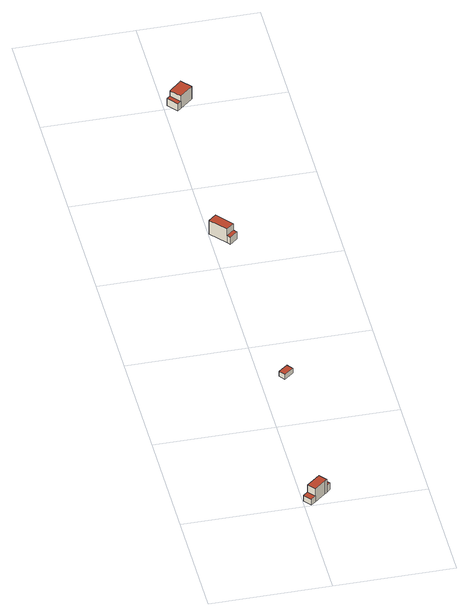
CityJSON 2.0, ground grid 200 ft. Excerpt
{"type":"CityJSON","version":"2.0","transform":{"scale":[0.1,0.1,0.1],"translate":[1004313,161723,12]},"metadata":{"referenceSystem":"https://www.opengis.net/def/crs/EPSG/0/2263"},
"CityObjects":{
"building1":{"type":"Building","attributes":{"name":"Bldg_2210017793","BIN":"3241184"},"geometry":[{"type":"MultiSurface","lod":"2","boundaries":[[[0,1,2,3]],[[4,5,6,7,8]],[[9,10,11,12]],[[13,14,15,16,17,18,19,20,21]],[[10,4,8,11]],[[3,6,5,0]],[[8,7,21,20]],[[12,11,20,19]],[[9,12,19,18]],[[10,9,18,17]],[[5,4,17,16]],[[1,0,16,15]],[[2,1,15,14]],[[3,2,14,13]],[[7,6,13,21]]],"semantics":{"surfaces":[{"type":"RoofSurface","BIN":"3241184"},{"type":"GroundSurface"},{"type":"WallSurface"}],"values":[0,0,0,1,2,2,2,2,2,2,2,2,2,2,2]}}]},
"building2":{"type":"Building","attributes":{"name":"Bldg_2511021546","BIN":"3387336"},"geometry":[{"type":"MultiSurface","lod":"2","boundaries":[[[22,23,24,25]],[[26,27,28,29]],[[22,25,29,28]],[[23,22,28,27]],[[24,23,27,26]],[[25,24,26,29]]],"semantics":{"surfaces":[{"type":"RoofSurface","BIN":"3387336"},{"type":"GroundSurface"},{"type":"WallSurface"}],"values":[0,1,2,2,2,2]}}]},
"building3":{"type":"Building","attributes":{"name":"Bldg_2210000363","BIN":"3240492"},"geometry":[{"type":"MultiSurface","lod":"2","boundaries":[[[30,31,32,33]],[[34,35,36,37]],[[38,39,40,41,42,43]],[[30,37,36,31]],[[30,33,43,42]],[[34,37,42,41]],[[35,34,41,40]],[[36,35,40,39]],[[32,31,39,38]],[[33,32,38,43]]],"semantics":{"surfaces":[{"type":"RoofSurface","BIN":"3240492"},{"type":"GroundSurface"},{"type":"WallSurface"}],"values":[0,0,1,2,2,2,2,2,2,2]}}]},
"building4":{"type":"Building","attributes":{"name":"Bldg_2210004954","BIN":"3240549"},"geometry":[{"type":"MultiSurface","lod":"2","boundaries":[[[44,45,46,47]],[[48,49,50,51]],[[52,53,54,55,56,57]],[[47,50,49,44]],[[48,51,57,56]],[[49,48,56,55]],[[45,44,55,54]],[[46,45,54,53]],[[47,46,53,52]],[[51,50,52,57]]],"semantics":{"surfaces":[{"type":"RoofSurface","BIN":"3240549"},{"type":"GroundSurface"},{"type":"WallSurface"}],"values":[0,0,1,2,2,2,2,2,2,2]}}]}
},
"vertices":[
[86,196,127],[9,131,127],[111,9,127],[189,73,127],[314,387,271],[86,196,271],[189,73,271],[378,231,271],[417,264,271],[376,438,142],[314,387,142],[417,264,142],[479,315,142],[189,73,9],[111,9,9],[9,131,9],[86,196,9],[314,387,9],[376,438,9],[479,315,9],[417,264,9],[378,231,9],
[461,3315,123],[304,3196,123],[379,3096,123],[536,3215,123],[379,3096,27],[304,3196,27],[461,3315,27],[536,3215,27],
[359,6674,178],[229,6565,178],[274,6512,178],[404,6620,178],[131,6948,308],[0,6839,308],[229,6565,308],[359,6674,308],[274,6512,33],[229,6565,33],[0,6839,33],[131,6948,33],[359,6674,33],[404,6620,33],
[113,10139,149],[57,10090,149],[199,9928,149],[255,9977,149],[331,10331,260],[113,10139,260],[255,9977,260],[473,10169,260],[255,9977,5],[199,9928,5],[57,10090,5],[113,10139,5],[331,10331,5],[473,10169,5]
]}
